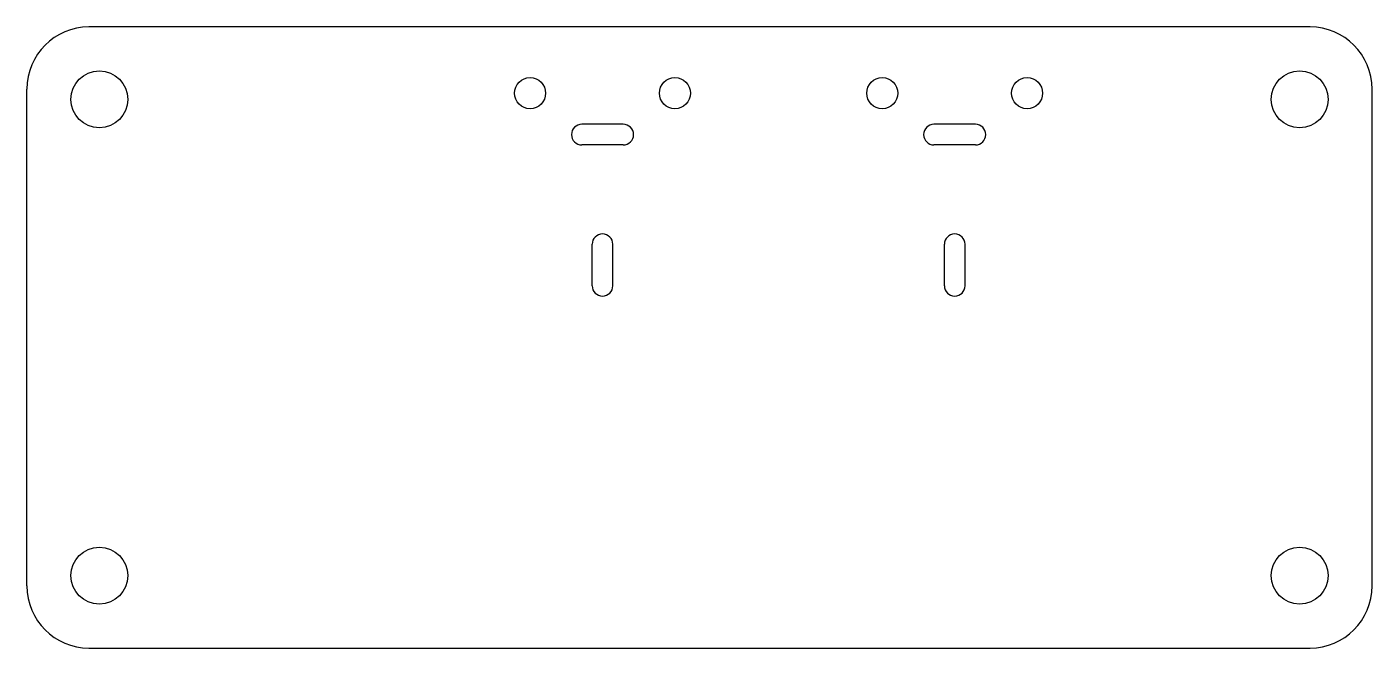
# Model space of a CAD drawing. Extents: x 0 to 65, y 0 to 30.
import ezdxf

# ---------------------------------------------------------------- set-up
doc = ezdxf.new("R2010")
doc.units = 0
doc.layers.add('20', color=30, linetype='CONTINUOUS')

msp = doc.modelspace()

# ---------------------------------------------------------------- linework, layer by layer
at = {"layer": '20'}
for p, q in [((62, 30), (3, 30)), ((0, 3), (0, 27)), ((65, 3), (65, 27)), ((28.813, 25.3), (26.813, 25.3)), ((45.831, 25.3), (43.831, 25.3)), ((28.813, 24.3), (26.813, 24.3)), ((45.831, 24.3), (43.831, 24.3)), ((27.313, 17.5), (27.313, 19.5)), ((28.313, 17.5), (28.313, 19.5)), ((44.331, 17.5), (44.331, 19.5)), ((45.331, 17.5), (45.331, 19.5)), ((3, 0), (62, 0))]:
    msp.add_line(p, q, dxfattribs=at)
for centre, radius in [((3.5, 26.5), 1.375), ((24.313, 26.8), 0.75), ((31.313, 26.8), 0.75), ((41.331, 26.8), 0.75), ((48.331, 26.8), 0.75), ((61.5, 26.5), 1.375), ((3.5, 3.5), 1.375), ((61.5, 3.5), 1.375)]:
    msp.add_circle(centre, radius, dxfattribs=at)
for centre, radius, start, end in [((3, 27), 3, 90, 180), ((62, 27), 3, 0, 90), ((26.813, 24.8), 0.5, 90, 270), ((28.813, 24.8), 0.5, 270, 90), ((28.813, 24.8), 0.5, 270, 90), ((43.831, 24.8), 0.5, 90, 270), ((45.831, 24.8), 0.5, 270, 90), ((45.831, 24.8), 0.5, 270, 90), ((27.813, 19.5), 0.5, 0, 180), ((44.831, 19.5), 0.5, 0, 180), ((27.813, 17.5), 0.5, 180, 0), ((44.831, 17.5), 0.5, 180, 0), ((3, 3), 3, 180, 270), ((62, 3), 3, 270, 0)]:
    msp.add_arc(centre, radius, start, end, dxfattribs=at)

doc.saveas('drawing.dxf')
